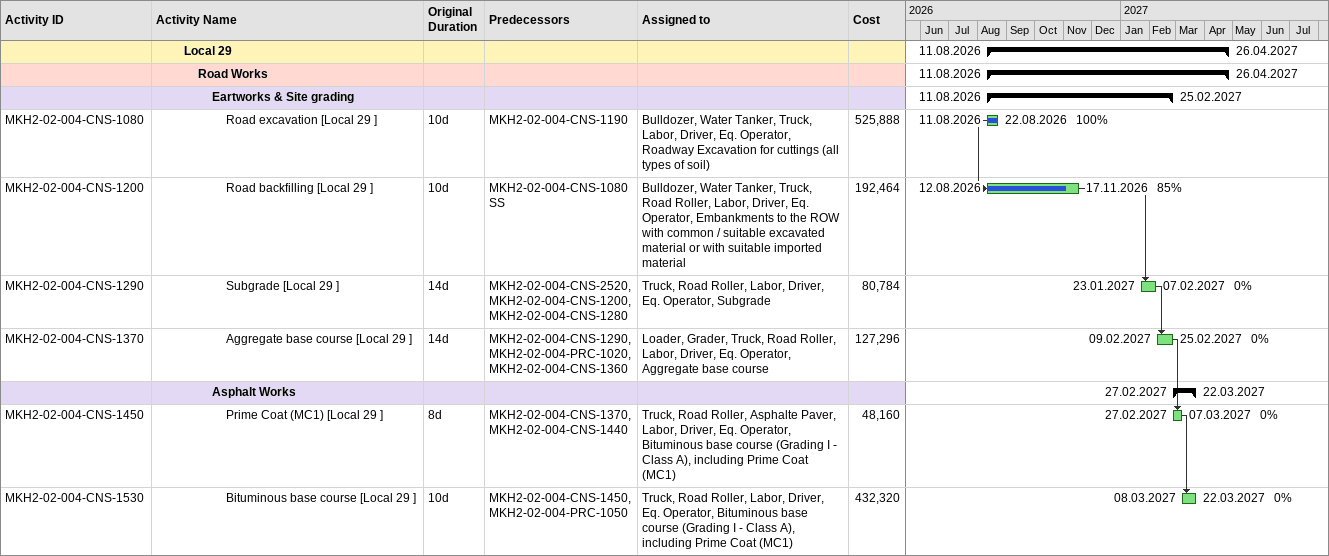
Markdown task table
| ID | Level | Task | Original duration | Start | Finish | Predecessors | Resources | % complete | Cost |
|---|---|---|---|---|---|---|---|---|---|
|  | 3 | **Local 29** |  | 2026-08-11 | 2027-04-26 |  |  |  |  |
|  | 4 | **Road Works** |  | 2026-08-11 | 2027-04-26 |  |  |  |  |
|  | 5 | **Eartworks & Site grading** |  | 2026-08-11 | 2027-02-25 |  |  |  |  |
| MKH2-02-004-CNS-1080 | 6 | Road excavation [Local 29 ] | 10d | 2026-08-11 | 2026-08-22 | MKH2-02-004-CNS-1190 | Bulldozer, Water Tanker, Truck, Labor, Driver, Eq. Operator, Roadway Excavation for cuttings (all types of soil) | 100 | 525888 |
| MKH2-02-004-CNS-1200 | 6 | Road backfilling [Local 29 ] | 10d | 2026-08-12 | 2026-11-17 | MKH2-02-004-CNS-1080SS | Bulldozer, Water Tanker, Truck, Road Roller, Labor, Driver, Eq. Operator, Embankments to the ROW with common / suitable excavated material or with suitable imported material | 85 | 192464 |
| MKH2-02-004-CNS-1290 | 6 | Subgrade [Local 29 ] | 14d | 2027-01-23 | 2027-02-07 | MKH2-02-004-CNS-2520, MKH2-02-004-CNS-1200, MKH2-02-004-CNS-1280 | Truck, Road Roller, Labor, Driver, Eq. Operator, Subgrade | 0 | 80784 |
| MKH2-02-004-CNS-1370 | 6 | Aggregate base course [Local 29 ] | 14d | 2027-02-09 | 2027-02-25 | MKH2-02-004-CNS-1290, MKH2-02-004-PRC-1020, MKH2-02-004-CNS-1360 | Loader, Grader, Truck, Road Roller, Labor, Driver, Eq. Operator, Aggregate base course | 0 | 127296 |
|  | 5 | **Asphalt Works** |  | 2027-02-27 | 2027-03-22 |  |  |  |  |
| MKH2-02-004-CNS-1450 | 6 | Prime Coat (MC1) [Local 29 ] | 8d | 2027-02-27 | 2027-03-07 | MKH2-02-004-CNS-1370, MKH2-02-004-CNS-1440 | Truck, Road Roller, Asphalte Paver, Labor, Driver, Eq. Operator, Bituminous base course (Grading I - Class A), including Prime Coat (MC1) | 0 | 48160 |
| MKH2-02-004-CNS-1530 | 6 | Bituminous base course [Local 29 ] | 10d | 2027-03-08 | 2027-03-22 | MKH2-02-004-CNS-1450, MKH2-02-004-PRC-1050 | Truck, Road Roller, Labor, Driver, Eq. Operator, Bituminous base course (Grading I - Class A), including Prime Coat (MC1) | 0 | 432320 |
